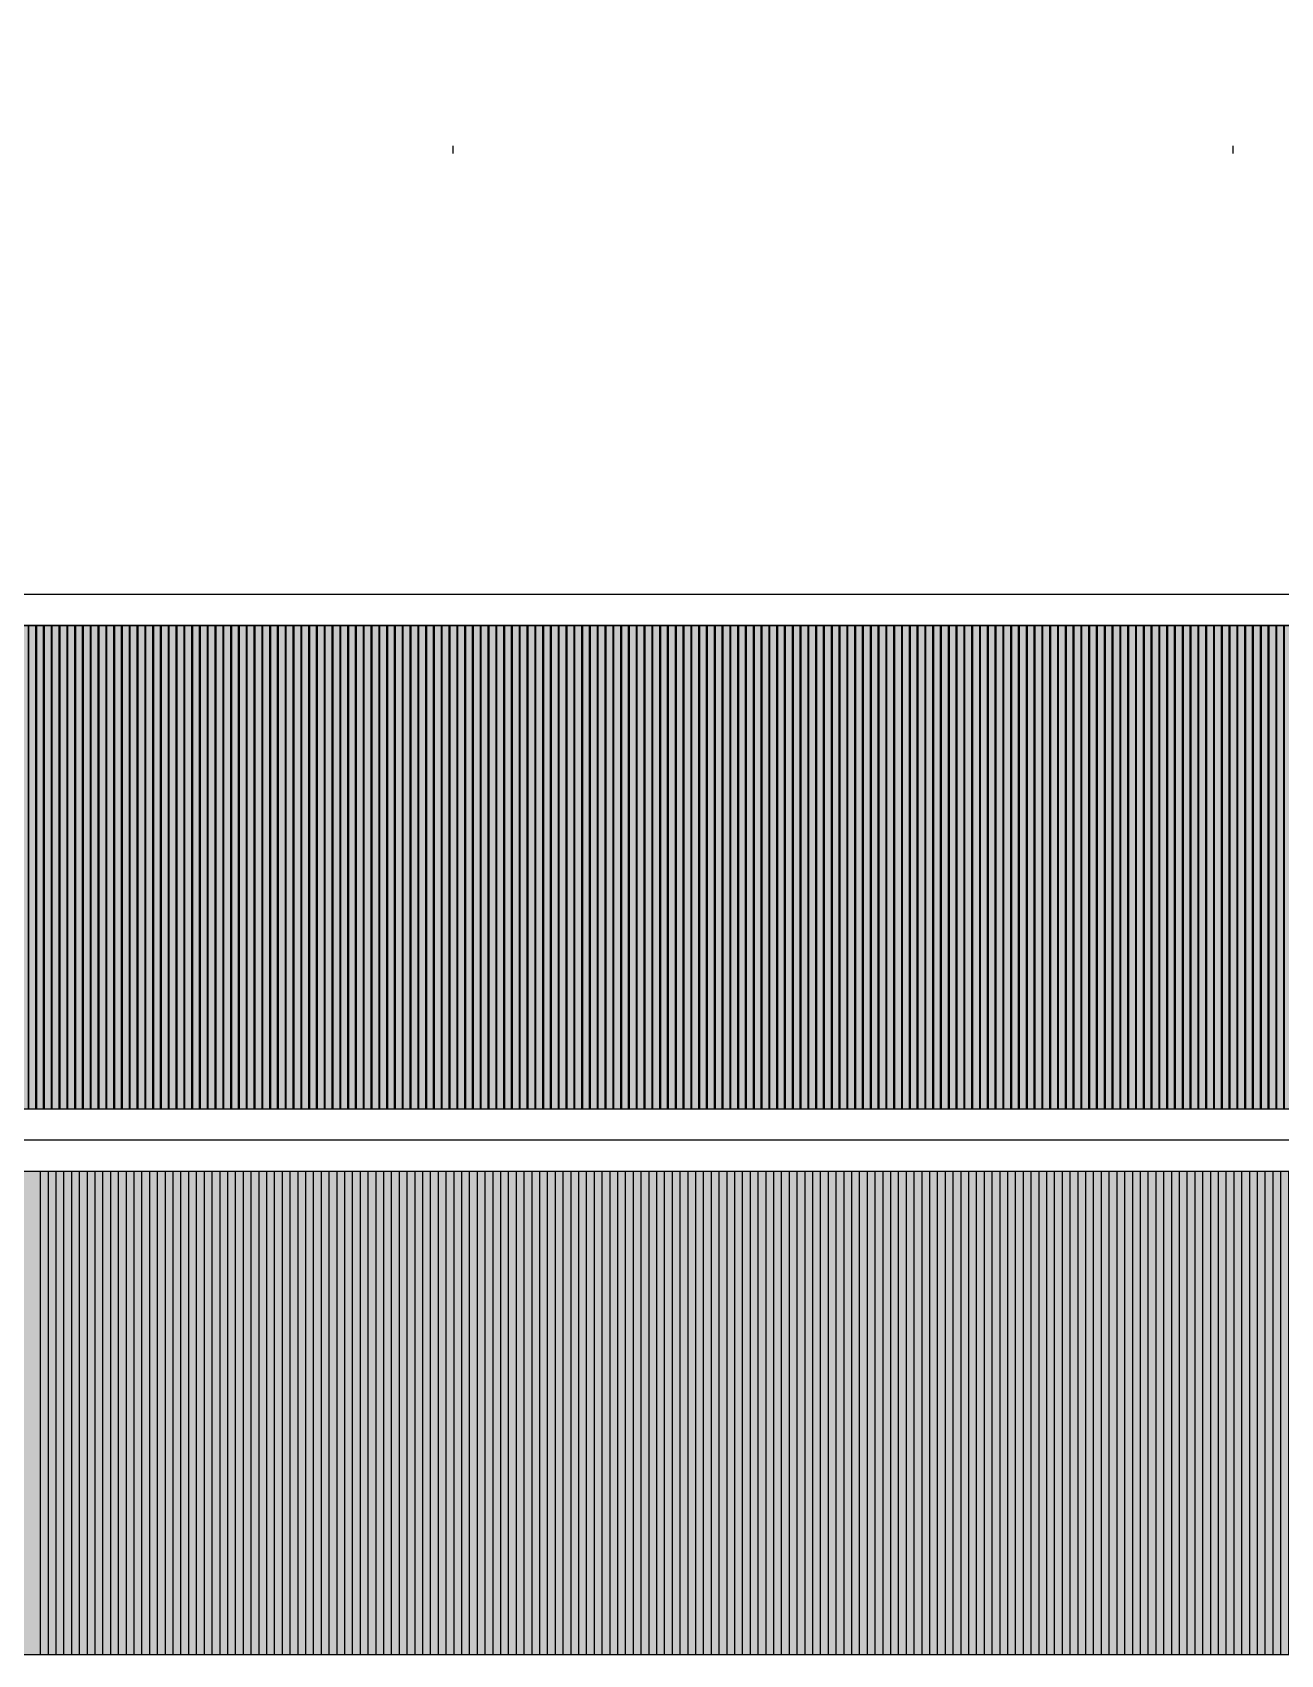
# Model space of a CAD drawing. Header units: millimetres. Extents: x -226 to 1784, y 10 to 1137.
# Drawn here: x 144.61 to 160.61, y 46.91 to 67.71 of the extents above; entities that cross this region are included whole.
import ezdxf

# ---------------------------------------------------------------- set-up
doc = ezdxf.new("R2010")
doc.units = ezdxf.units.MM
doc.linetypes.add('DOT', pattern=[6.35, 0, -6.35])
for name, color, linetype in [('График_G', 1, 'Continuous'), ('Кор сред грунта', 2, 'Continuous'), ('Макет', 7, 'Continuous'), ('Перешкоди', 7, 'Continuous')]:
    doc.layers.add(name, color=color, linetype=linetype)

# ---------------------------------------------------------------- blocks, each defined once
blk = doc.blocks.new('Кор_сред_грунта')
at = {"layer": 'Кор сред грунта'}
h = blk.add_hatch(color=256, dxfattribs=at)
h.dxf.hatch_style = 1
h.set_gradient(color1=(255, 255, 0), color2=(255, 255, 0), tint=0.59)
h.paths.add_polyline_path([(1.25, -201.893), (0.25, -201.893), (0.25, -208.093), (1.25, -208.093)])
for p, q in [((0.75, -201.893), (0.25, -201.893)), ((0.25, -201.893), (0.25, -208.093)), ((0.45, -201.893), (0.6, -201.893)), ((1.25, -201.893), (0.75, -201.893)), ((0.9, -201.893), (0.9, -201.893)), ((1.25, -208.093), (1.25, -201.893)), ((0.25, -208.093), (1.25, -208.093))]:
    blk.add_line(p, q, dxfattribs=at)
blk = doc.blocks.new('Корр_неб')
at = {"layer": 'График_G'}
h = blk.add_hatch(color=256, dxfattribs=at)
h.set_gradient(color1=(255, 0, 0), color2=(214, 0, 0), one_color=1, tint=0.42)
h.paths.add_polyline_path([(0.6, -208.893), (0, -208.893), (0, -215.093), (0.6, -215.093)])
for p, q in [((0, -208.893), (0.6, -208.893)), ((0.6, -208.893), (0.6, -215.093)), ((0, -215.093), (0.6, -215.093))]:
    blk.add_line(p, q, dxfattribs=at)

msp = doc.modelspace()

# ---------------------------------------------------------------- linework, layer by layer
at = {"layer": 'Макет', "linetype": 'DOT', "lineweight": -2}
for p, q in [((150, 227.508), (150, 60.507)), ((160, 227.508), (160, 60.507))]:
    msp.add_line(p, q, dxfattribs=at)
at = {"layer": 'Макет', "lineweight": -2}
for p, q in [((20, 60.507), (390, 60.507)), ((20, 53.507), (390, 53.507))]:
    msp.add_line(p, q, dxfattribs=at)

# ---------------------------------------------------------------- block references
at = {"layer": 'Перешкоди'}
for name, p in [('Кор_сред_грунта', (143.403, 262)), ('Кор_сред_грунта', (143.41, 262)), ('Кор_сред_грунта', (143.503, 262)), ('Кор_сред_грунта', (143.51, 262)), ('Кор_сред_грунта', (143.603, 262)), ('Кор_сред_грунта', (143.61, 262)), ('Кор_сред_грунта', (143.703, 262)), ('Кор_сред_грунта', (143.71, 262)), ('Кор_сред_грунта', (143.803, 262)), ('Кор_сред_грунта', (143.81, 262)), ('Кор_сред_грунта', (143.903, 262)), ('Кор_сред_грунта', (143.91, 262)), ('Кор_сред_грунта', (144, 262)), ('Кор_сред_грунта', (144.003, 262)), ('Кор_сред_грунта', (144.01, 262)), ('Кор_сред_грунта', (144.103, 262)), ('Кор_сред_грунта', (144.11, 262)), ('Кор_сред_грунта', (144.203, 262)), ('Кор_сред_грунта', (144.21, 262)), ('Кор_сред_грунта', (144.303, 262)), ('Кор_сред_грунта', (144.31, 262)), ('Кор_сред_грунта', (144.403, 262)), ('Кор_сред_грунта', (144.41, 262)), ('Кор_сред_грунта', (144.503, 262)), ('Кор_сред_грунта', (144.51, 262)), ('Кор_сред_грунта', (144.603, 262)), ('Кор_сред_грунта', (144.61, 262)), ('Кор_сред_грунта', (144.703, 262)), ('Кор_сред_грунта', (144.71, 262)), ('Кор_сред_грунта', (144.803, 262)), ('Кор_сред_грунта', (144.81, 262)), ('Кор_сред_грунта', (144.903, 262)), ('Кор_сред_грунта', (144.91, 262)), ('Кор_сред_грунта', (145, 262)), ('Кор_сред_грунта', (145.003, 262)), ('Кор_сред_грунта', (145.01, 262)), ('Кор_сред_грунта', (145.103, 262)), ('Кор_сред_грунта', (145.11, 262)), ('Кор_сред_грунта', (145.203, 262)), ('Кор_сред_грунта', (145.21, 262)), ('Кор_сред_грунта', (145.303, 262)), ('Кор_сред_грунта', (145.31, 262)), ('Кор_сред_грунта', (145.403, 262)), ('Кор_сред_грунта', (145.41, 262)), ('Кор_сред_грунта', (145.503, 262)), ('Кор_сред_грунта', (145.51, 262)), ('Кор_сред_грунта', (145.603, 262)), ('Кор_сред_грунта', (145.61, 262)), ('Кор_сред_грунта', (145.703, 262)), ('Кор_сред_грунта', (145.71, 262)), ('Кор_сред_грунта', (145.803, 262)), ('Кор_сред_грунта', (145.81, 262)), ('Кор_сред_грунта', (145.903, 262)), ('Кор_сред_грунта', (145.91, 262)), ('Кор_сред_грунта', (146, 262)), ('Кор_сред_грунта', (146.003, 262)), ('Кор_сред_грунта', (146.01, 262)), ('Кор_сред_грунта', (146.103, 262)), ('Кор_сред_грунта', (146.11, 262)), ('Кор_сред_грунта', (146.203, 262)), ('Кор_сред_грунта', (146.21, 262)), ('Кор_сред_грунта', (146.303, 262)), ('Кор_сред_грунта', (146.31, 262)), ('Кор_сред_грунта', (146.403, 262)), ('Кор_сред_грунта', (146.41, 262)), ('Кор_сред_грунта', (146.503, 262)), ('Кор_сред_грунта', (146.51, 262)), ('Кор_сред_грунта', (146.603, 262)), ('Кор_сред_грунта', (146.61, 262)), ('Кор_сред_грунта', (146.703, 262)), ('Кор_сред_грунта', (146.71, 262)), ('Кор_сред_грунта', (146.803, 262)), ('Кор_сред_грунта', (146.81, 262)), ('Кор_сред_грунта', (146.903, 262)), ('Кор_сред_грунта', (146.91, 262)), ('Кор_сред_грунта', (147, 262)), ('Кор_сред_грунта', (147.003, 262)), ('Кор_сред_грунта', (147.01, 262)), ('Кор_сред_грунта', (147.103, 262)), ('Кор_сред_грунта', (147.11, 262)), ('Кор_сред_грунта', (147.203, 262)), ('Кор_сред_грунта', (147.21, 262)), ('Кор_сред_грунта', (147.303, 262)), ('Кор_сред_грунта', (147.31, 262)), ('Кор_сред_грунта', (147.403, 262)), ('Кор_сред_грунта', (147.41, 262)), ('Кор_сред_грунта', (147.503, 262)), ('Кор_сред_грунта', (147.51, 262)), ('Кор_сред_грунта', (147.603, 262)), ('Кор_сред_грунта', (147.61, 262)), ('Кор_сред_грунта', (147.703, 262)), ('Кор_сред_грунта', (147.71, 262)), ('Кор_сред_грунта', (147.803, 262)), ('Кор_сред_грунта', (147.81, 262)), ('Кор_сред_грунта', (147.903, 262)), ('Кор_сред_грунта', (147.91, 262)), ('Кор_сред_грунта', (148, 262)), ('Кор_сред_грунта', (148.003, 262)), ('Кор_сред_грунта', (148.01, 262)), ('Кор_сред_грунта', (148.103, 262)), ('Кор_сред_грунта', (148.11, 262)), ('Кор_сред_грунта', (148.203, 262)), ('Кор_сред_грунта', (148.21, 262)), ('Кор_сред_грунта', (148.303, 262)), ('Кор_сред_грунта', (148.31, 262)), ('Кор_сред_грунта', (148.403, 262)), ('Кор_сред_грунта', (148.41, 262)), ('Кор_сред_грунта', (148.503, 262)), ('Кор_сред_грунта', (148.51, 262)), ('Кор_сред_грунта', (148.603, 262)), ('Кор_сред_грунта', (148.61, 262)), ('Кор_сред_грунта', (148.703, 262)), ('Кор_сред_грунта', (148.71, 262)), ('Кор_сред_грунта', (148.803, 262)), ('Кор_сред_грунта', (148.81, 262)), ('Кор_сред_грунта', (148.903, 262)), ('Кор_сред_грунта', (148.91, 262)), ('Кор_сред_грунта', (149, 262)), ('Кор_сред_грунта', (149.003, 262)), ('Кор_сред_грунта', (149.01, 262)), ('Кор_сред_грунта', (149.103, 262)), ('Кор_сред_грунта', (149.11, 262)), ('Кор_сред_грунта', (149.203, 262)), ('Кор_сред_грунта', (149.21, 262)), ('Кор_сред_грунта', (149.303, 262)), ('Кор_сред_грунта', (149.31, 262)), ('Кор_сред_грунта', (149.403, 262)), ('Кор_сред_грунта', (149.41, 262)), ('Кор_сред_грунта', (149.503, 262)), ('Кор_сред_грунта', (149.51, 262)), ('Кор_сред_грунта', (149.603, 262)), ('Кор_сред_грунта', (149.61, 262)), ('Кор_сред_грунта', (149.703, 262)), ('Кор_сред_грунта', (149.71, 262)), ('Кор_сред_грунта', (149.803, 262)), ('Кор_сред_грунта', (149.81, 262)), ('Кор_сред_грунта', (149.903, 262)), ('Кор_сред_грунта', (149.91, 262)), ('Кор_сред_грунта', (150, 262)), ('Кор_сред_грунта', (150.003, 262)), ('Кор_сред_грунта', (150.01, 262)), ('Кор_сред_грунта', (150.103, 262)), ('Кор_сред_грунта', (150.11, 262)), ('Кор_сред_грунта', (150.203, 262)), ('Кор_сред_грунта', (150.21, 262)), ('Кор_сред_грунта', (150.303, 262)), ('Кор_сред_грунта', (150.31, 262)), ('Кор_сред_грунта', (150.403, 262)), ('Кор_сред_грунта', (150.41, 262)), ('Кор_сред_грунта', (150.503, 262)), ('Кор_сред_грунта', (150.51, 262)), ('Кор_сред_грунта', (150.603, 262)), ('Кор_сред_грунта', (150.61, 262)), ('Кор_сред_грунта', (150.703, 262)), ('Кор_сред_грунта', (150.71, 262)), ('Кор_сред_грунта', (150.803, 262)), ('Кор_сред_грунта', (150.81, 262)), ('Кор_сред_грунта', (150.903, 262)), ('Кор_сред_грунта', (150.91, 262)), ('Кор_сред_грунта', (151, 262)), ('Кор_сред_грунта', (151.003, 262)), ('Кор_сред_грунта', (151.01, 262)), ('Кор_сред_грунта', (151.103, 262)), ('Кор_сред_грунта', (151.11, 262)), ('Кор_сред_грунта', (151.203, 262)), ('Кор_сред_грунта', (151.21, 262)), ('Кор_сред_грунта', (151.303, 262)), ('Кор_сред_грунта', (151.31, 262)), ('Кор_сред_грунта', (151.403, 262)), ('Кор_сред_грунта', (151.41, 262)), ('Кор_сред_грунта', (151.503, 262)), ('Кор_сред_грунта', (151.51, 262)), ('Кор_сред_грунта', (151.603, 262)), ('Кор_сред_грунта', (151.61, 262)), ('Кор_сред_грунта', (151.703, 262)), ('Кор_сред_грунта', (151.71, 262)), ('Кор_сред_грунта', (151.803, 262)), ('Кор_сред_грунта', (151.81, 262)), ('Кор_сред_грунта', (151.903, 262)), ('Кор_сред_грунта', (151.91, 262)), ('Кор_сред_грунта', (152, 262)), ('Кор_сред_грунта', (152.003, 262)), ('Кор_сред_грунта', (152.01, 262)), ('Кор_сред_грунта', (152.103, 262)), ('Кор_сред_грунта', (152.11, 262)), ('Кор_сред_грунта', (152.203, 262)), ('Кор_сред_грунта', (152.21, 262)), ('Кор_сред_грунта', (152.303, 262)), ('Кор_сред_грунта', (152.31, 262)), ('Кор_сред_грунта', (152.403, 262)), ('Кор_сред_грунта', (152.41, 262)), ('Кор_сред_грунта', (152.503, 262)), ('Кор_сред_грунта', (152.51, 262)), ('Кор_сред_грунта', (152.603, 262)), ('Кор_сред_грунта', (152.61, 262)), ('Кор_сред_грунта', (152.703, 262)), ('Кор_сред_грунта', (152.71, 262)), ('Кор_сред_грунта', (152.803, 262)), ('Кор_сред_грунта', (152.81, 262)), ('Кор_сред_грунта', (152.903, 262)), ('Кор_сред_грунта', (152.91, 262)), ('Кор_сред_грунта', (153, 262)), ('Кор_сред_грунта', (153.003, 262)), ('Кор_сред_грунта', (153.01, 262)), ('Кор_сред_грунта', (153.103, 262)), ('Кор_сред_грунта', (153.11, 262)), ('Кор_сред_грунта', (153.203, 262)), ('Кор_сред_грунта', (153.21, 262)), ('Кор_сред_грунта', (153.303, 262)), ('Кор_сред_грунта', (153.31, 262)), ('Кор_сред_грунта', (153.403, 262)), ('Кор_сред_грунта', (153.41, 262)), ('Кор_сред_грунта', (153.503, 262)), ('Кор_сред_грунта', (153.51, 262)), ('Кор_сред_грунта', (153.603, 262)), ('Кор_сред_грунта', (153.61, 262)), ('Кор_сред_грунта', (153.703, 262)), ('Кор_сред_грунта', (153.71, 262)), ('Кор_сред_грунта', (153.803, 262)), ('Кор_сред_грунта', (153.81, 262)), ('Кор_сред_грунта', (153.903, 262)), ('Кор_сред_грунта', (153.91, 262)), ('Кор_сред_грунта', (154, 262)), ('Кор_сред_грунта', (154.003, 262)), ('Кор_сред_грунта', (154.01, 262)), ('Кор_сред_грунта', (154.103, 262)), ('Кор_сред_грунта', (154.11, 262)), ('Кор_сред_грунта', (154.203, 262)), ('Кор_сред_грунта', (154.21, 262)), ('Кор_сред_грунта', (154.303, 262)), ('Кор_сред_грунта', (154.31, 262)), ('Кор_сред_грунта', (154.403, 262)), ('Кор_сред_грунта', (154.41, 262)), ('Кор_сред_грунта', (154.503, 262)), ('Кор_сред_грунта', (154.51, 262)), ('Кор_сред_грунта', (154.603, 262)), ('Кор_сред_грунта', (154.61, 262)), ('Кор_сред_грунта', (154.703, 262)), ('Кор_сред_грунта', (154.71, 262)), ('Кор_сред_грунта', (154.803, 262)), ('Кор_сред_грунта', (154.81, 262)), ('Кор_сред_грунта', (154.903, 262)), ('Кор_сред_грунта', (154.91, 262)), ('Кор_сред_грунта', (155, 262)), ('Кор_сред_грунта', (155.003, 262)), ('Кор_сред_грунта', (155.01, 262)), ('Кор_сред_грунта', (155.103, 262)), ('Кор_сред_грунта', (155.11, 262)), ('Кор_сред_грунта', (155.203, 262)), ('Кор_сред_грунта', (155.21, 262)), ('Кор_сред_грунта', (155.303, 262)), ('Кор_сред_грунта', (155.31, 262)), ('Кор_сред_грунта', (155.403, 262)), ('Кор_сред_грунта', (155.41, 262)), ('Кор_сред_грунта', (155.503, 262)), ('Кор_сред_грунта', (155.51, 262)), ('Кор_сред_грунта', (155.603, 262)), ('Кор_сред_грунта', (155.61, 262)), ('Кор_сред_грунта', (155.703, 262)), ('Кор_сред_грунта', (155.71, 262)), ('Кор_сред_грунта', (155.803, 262)), ('Кор_сред_грунта', (155.81, 262)), ('Кор_сред_грунта', (155.903, 262)), ('Кор_сред_грунта', (155.91, 262)), ('Кор_сред_грунта', (156, 262)), ('Кор_сред_грунта', (156.003, 262)), ('Кор_сред_грунта', (156.01, 262)), ('Кор_сред_грунта', (156.103, 262)), ('Кор_сред_грунта', (156.11, 262)), ('Кор_сред_грунта', (156.203, 262)), ('Кор_сред_грунта', (156.21, 262)), ('Кор_сред_грунта', (156.303, 262)), ('Кор_сред_грунта', (156.31, 262)), ('Кор_сред_грунта', (156.403, 262)), ('Кор_сред_грунта', (156.41, 262)), ('Кор_сред_грунта', (156.503, 262)), ('Кор_сред_грунта', (156.51, 262)), ('Кор_сред_грунта', (156.603, 262)), ('Кор_сред_грунта', (156.61, 262)), ('Кор_сред_грунта', (156.703, 262)), ('Кор_сред_грунта', (156.71, 262)), ('Кор_сред_грунта', (156.803, 262)), ('Кор_сред_грунта', (156.81, 262)), ('Кор_сред_грунта', (156.903, 262)), ('Кор_сред_грунта', (156.91, 262)), ('Кор_сред_грунта', (157, 262)), ('Кор_сред_грунта', (157.003, 262)), ('Кор_сред_грунта', (157.01, 262)), ('Кор_сред_грунта', (157.103, 262)), ('Кор_сред_грунта', (157.11, 262)), ('Кор_сред_грунта', (157.203, 262)), ('Кор_сред_грунта', (157.21, 262)), ('Кор_сред_грунта', (157.303, 262)), ('Кор_сред_грунта', (157.31, 262)), ('Кор_сред_грунта', (157.403, 262)), ('Кор_сред_грунта', (157.41, 262)), ('Кор_сред_грунта', (157.503, 262)), ('Кор_сред_грунта', (157.51, 262)), ('Кор_сред_грунта', (157.603, 262)), ('Кор_сред_грунта', (157.61, 262)), ('Кор_сред_грунта', (157.703, 262)), ('Кор_сред_грунта', (157.71, 262)), ('Кор_сред_грунта', (157.803, 262)), ('Кор_сред_грунта', (157.81, 262)), ('Кор_сред_грунта', (157.903, 262)), ('Кор_сред_грунта', (157.91, 262)), ('Кор_сред_грунта', (158, 262)), ('Кор_сред_грунта', (158.003, 262)), ('Кор_сред_грунта', (158.01, 262)), ('Кор_сред_грунта', (158.103, 262)), ('Кор_сред_грунта', (158.11, 262)), ('Кор_сред_грунта', (158.203, 262)), ('Кор_сред_грунта', (158.21, 262)), ('Кор_сред_грунта', (158.303, 262)), ('Кор_сред_грунта', (158.31, 262)), ('Кор_сред_грунта', (158.403, 262)), ('Кор_сред_грунта', (158.41, 262)), ('Кор_сред_грунта', (158.503, 262)), ('Кор_сред_грунта', (158.51, 262)), ('Кор_сред_грунта', (158.603, 262)), ('Кор_сред_грунта', (158.61, 262)), ('Кор_сред_грунта', (158.703, 262)), ('Кор_сред_грунта', (158.71, 262)), ('Кор_сред_грунта', (158.803, 262)), ('Кор_сред_грунта', (158.81, 262)), ('Кор_сред_грунта', (158.903, 262)), ('Кор_сред_грунта', (158.91, 262)), ('Кор_сред_грунта', (159, 262)), ('Кор_сред_грунта', (159.003, 262)), ('Кор_сред_грунта', (159.01, 262)), ('Кор_сред_грунта', (159.103, 262)), ('Кор_сред_грунта', (159.11, 262)), ('Кор_сред_грунта', (159.203, 262)), ('Кор_сред_грунта', (159.21, 262)), ('Кор_сред_грунта', (159.303, 262)), ('Кор_сред_грунта', (159.31, 262)), ('Кор_сред_грунта', (159.403, 262)), ('Кор_сред_грунта', (159.41, 262)), ('Кор_сред_грунта', (159.503, 262)), ('Кор_сред_грунта', (159.51, 262)), ('Кор_сред_грунта', (159.603, 262)), ('Кор_сред_грунта', (159.61, 262)), ('Кор_сред_грунта', (159.703, 262)), ('Кор_сред_грунта', (159.71, 262)), ('Кор_сред_грунта', (159.803, 262)), ('Кор_сред_грунта', (159.81, 262)), ('Кор_сред_грунта', (159.903, 262)), ('Кор_сред_грунта', (159.91, 262)), ('Кор_сред_грунта', (160, 262)), ('Кор_сред_грунта', (160.003, 262)), ('Кор_сред_грунта', (160.01, 262)), ('Кор_сред_грунта', (160.103, 262)), ('Кор_сред_грунта', (160.11, 262)), ('Кор_сред_грунта', (160.203, 262)), ('Кор_сред_грунта', (160.21, 262)), ('Кор_сред_грунта', (160.303, 262)), ('Кор_сред_грунта', (160.31, 262)), ('Корр_неб', (144.11, 262)), ('Корр_неб', (144.21, 262)), ('Корр_неб', (144.31, 262)), ('Корр_неб', (144.41, 262)), ('Корр_неб', (144.51, 262)), ('Корр_неб', (144.61, 262)), ('Корр_неб', (144.71, 262)), ('Корр_неб', (144.81, 262)), ('Корр_неб', (144.91, 262)), ('Корр_неб', (145.01, 262)), ('Корр_неб', (145.11, 262)), ('Корр_неб', (145.21, 262)), ('Корр_неб', (145.31, 262)), ('Корр_неб', (145.41, 262)), ('Корр_неб', (145.51, 262)), ('Корр_неб', (145.61, 262)), ('Корр_неб', (145.71, 262)), ('Корр_неб', (145.81, 262)), ('Корр_неб', (145.91, 262)), ('Корр_неб', (146.01, 262)), ('Корр_неб', (146.11, 262)), ('Корр_неб', (146.21, 262)), ('Корр_неб', (146.31, 262)), ('Корр_неб', (146.41, 262)), ('Корр_неб', (146.51, 262)), ('Корр_неб', (146.61, 262)), ('Корр_неб', (146.71, 262)), ('Корр_неб', (146.81, 262)), ('Корр_неб', (146.91, 262)), ('Корр_неб', (147.01, 262)), ('Корр_неб', (147.11, 262)), ('Корр_неб', (147.21, 262)), ('Корр_неб', (147.31, 262)), ('Корр_неб', (147.41, 262)), ('Корр_неб', (147.51, 262)), ('Корр_неб', (147.61, 262)), ('Корр_неб', (147.71, 262)), ('Корр_неб', (147.81, 262)), ('Корр_неб', (147.91, 262)), ('Корр_неб', (148.01, 262)), ('Корр_неб', (148.11, 262)), ('Корр_неб', (148.21, 262)), ('Корр_неб', (148.31, 262)), ('Корр_неб', (148.41, 262)), ('Корр_неб', (148.51, 262)), ('Корр_неб', (148.61, 262)), ('Корр_неб', (148.71, 262)), ('Корр_неб', (148.81, 262)), ('Корр_неб', (148.91, 262)), ('Корр_неб', (149.01, 262)), ('Корр_неб', (149.11, 262)), ('Корр_неб', (149.21, 262)), ('Корр_неб', (149.31, 262)), ('Корр_неб', (149.41, 262)), ('Корр_неб', (149.51, 262)), ('Корр_неб', (149.61, 262)), ('Корр_неб', (149.71, 262)), ('Корр_неб', (149.81, 262)), ('Корр_неб', (149.91, 262)), ('Корр_неб', (150.01, 262)), ('Корр_неб', (150.11, 262)), ('Корр_неб', (150.21, 262)), ('Корр_неб', (150.31, 262)), ('Корр_неб', (150.41, 262)), ('Корр_неб', (150.51, 262)), ('Корр_неб', (150.61, 262)), ('Корр_неб', (150.71, 262)), ('Корр_неб', (150.81, 262)), ('Корр_неб', (150.91, 262)), ('Корр_неб', (151.01, 262)), ('Корр_неб', (151.11, 262)), ('Корр_неб', (151.21, 262)), ('Корр_неб', (151.31, 262)), ('Корр_неб', (151.41, 262)), ('Корр_неб', (151.51, 262)), ('Корр_неб', (151.61, 262)), ('Корр_неб', (151.71, 262)), ('Корр_неб', (151.81, 262)), ('Корр_неб', (151.91, 262)), ('Корр_неб', (152.01, 262)), ('Корр_неб', (152.11, 262)), ('Корр_неб', (152.21, 262)), ('Корр_неб', (152.31, 262)), ('Корр_неб', (152.41, 262)), ('Корр_неб', (152.51, 262)), ('Корр_неб', (152.61, 262)), ('Корр_неб', (152.71, 262)), ('Корр_неб', (152.81, 262)), ('Корр_неб', (152.91, 262)), ('Корр_неб', (153.01, 262)), ('Корр_неб', (153.11, 262)), ('Корр_неб', (153.21, 262)), ('Корр_неб', (153.31, 262)), ('Корр_неб', (153.41, 262)), ('Корр_неб', (153.51, 262)), ('Корр_неб', (153.61, 262)), ('Корр_неб', (153.71, 262)), ('Корр_неб', (153.81, 262)), ('Корр_неб', (153.91, 262)), ('Корр_неб', (154.01, 262)), ('Корр_неб', (154.11, 262)), ('Корр_неб', (154.21, 262)), ('Корр_неб', (154.31, 262)), ('Корр_неб', (154.41, 262)), ('Корр_неб', (154.51, 262)), ('Корр_неб', (154.61, 262)), ('Корр_неб', (154.71, 262)), ('Корр_неб', (154.81, 262)), ('Корр_неб', (154.91, 262)), ('Корр_неб', (155.01, 262)), ('Корр_неб', (155.11, 262)), ('Корр_неб', (155.21, 262)), ('Корр_неб', (155.31, 262)), ('Корр_неб', (155.41, 262)), ('Корр_неб', (155.51, 262)), ('Корр_неб', (155.61, 262)), ('Корр_неб', (155.71, 262)), ('Корр_неб', (155.81, 262)), ('Корр_неб', (155.91, 262)), ('Корр_неб', (156.01, 262)), ('Корр_неб', (156.11, 262)), ('Корр_неб', (156.21, 262)), ('Корр_неб', (156.31, 262)), ('Корр_неб', (156.41, 262)), ('Корр_неб', (156.51, 262)), ('Корр_неб', (156.61, 262)), ('Корр_неб', (156.71, 262)), ('Корр_неб', (156.81, 262)), ('Корр_неб', (156.91, 262)), ('Корр_неб', (157.01, 262)), ('Корр_неб', (157.11, 262)), ('Корр_неб', (157.21, 262)), ('Корр_неб', (157.31, 262)), ('Корр_неб', (157.41, 262)), ('Корр_неб', (157.51, 262)), ('Корр_неб', (157.61, 262)), ('Корр_неб', (157.71, 262)), ('Корр_неб', (157.81, 262)), ('Корр_неб', (157.91, 262)), ('Корр_неб', (158.01, 262)), ('Корр_неб', (158.11, 262)), ('Корр_неб', (158.21, 262)), ('Корр_неб', (158.31, 262)), ('Корр_неб', (158.41, 262)), ('Корр_неб', (158.51, 262)), ('Корр_неб', (158.61, 262)), ('Корр_неб', (158.71, 262)), ('Корр_неб', (158.81, 262)), ('Корр_неб', (158.91, 262)), ('Корр_неб', (159.01, 262)), ('Корр_неб', (159.11, 262)), ('Корр_неб', (159.21, 262)), ('Корр_неб', (159.31, 262)), ('Корр_неб', (159.41, 262)), ('Корр_неб', (159.51, 262)), ('Корр_неб', (159.61, 262)), ('Корр_неб', (159.71, 262)), ('Корр_неб', (159.81, 262)), ('Корр_неб', (159.91, 262)), ('Корр_неб', (160.01, 262)), ('Корр_неб', (160.11, 262)), ('Корр_неб', (160.21, 262)), ('Корр_неб', (160.31, 262)), ('Корр_неб', (160.41, 262)), ('Корр_неб', (160.51, 262)), ('Корр_неб', (160.61, 262))]:
    msp.add_blockref(name, p, dxfattribs=at)

doc.saveas('drawing.dxf')
